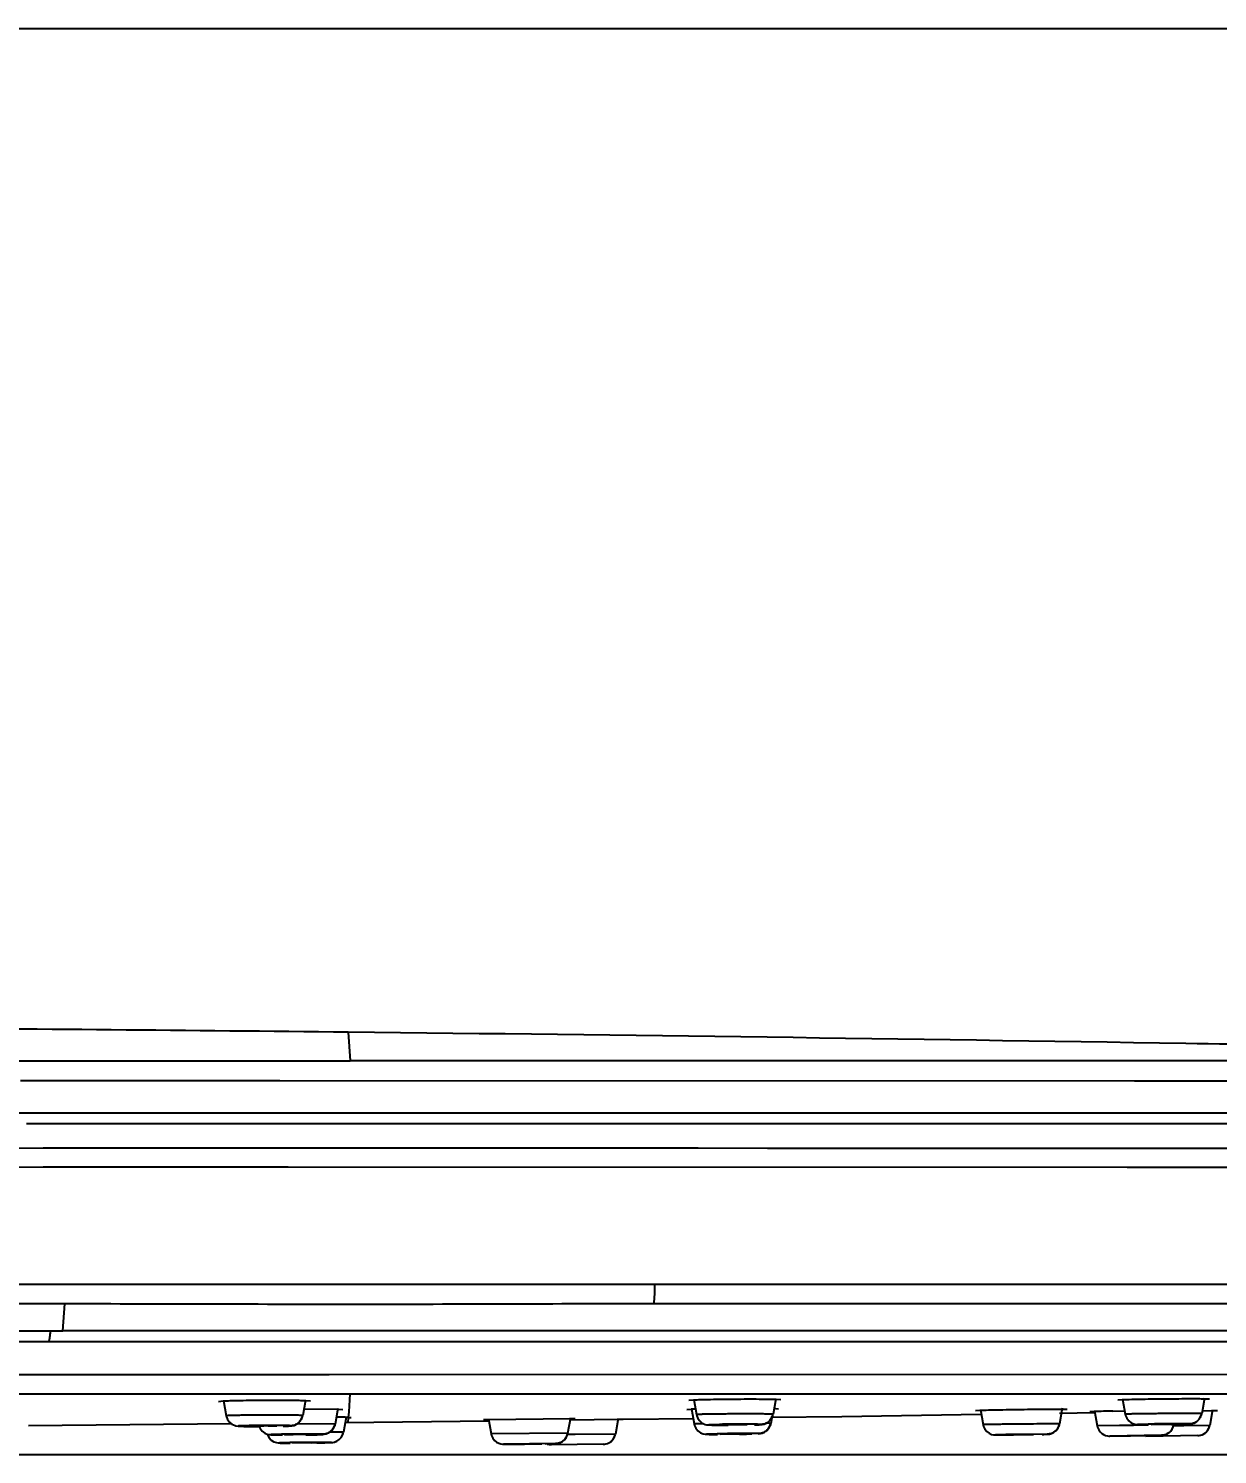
# Model space of a CAD drawing. Header units: inches. Extents: x 440 to 1212, y -520 to 27.
# Drawn here: x 697.1 to 745, y -99.6 to -42.2 of the extents above; entities that cross this region are included whole.
import ezdxf

# ---------------------------------------------------------------- set-up
doc = ezdxf.new("R2010")
doc.units = ezdxf.units.IN
doc.header["$LTSCALE"] = 1.21
doc.header["$MEASUREMENT"] = 0
doc.header["$PDMODE"] = 3
doc.header["$PDSIZE"] = 0.3125
doc.layers.get('0').update_dxf_attribs({"linetype": 'CONTINUOUS'})
doc.layers.get('Defpoints').update_dxf_attribs({"linetype": 'CONTINUOUS'})
doc.layers.add('DIM', color=2, linetype='CONTINUOUS')
doc.styles.get("Standard").update_dxf_attribs({"font": 'txt', "width": 0.8})
doc.dimstyles.new('사본 ISO-25', dxfattribs={"dimtxt": 4, "dimasz": 4, "dimexe": 1.25, "dimexo": 0.625, "dimgap": 1, "dimtad": 1, "dimtoh": 1, "dimdec": 1, "dimdsep": 46, "dimtxsty": 'Standard', "dimcen": 2.5, "dimclrd": 3, "dimclre": 3, "dimclrt": 4, "dimadec": 0, "dimazin": 0, "dimtfac": 1, "dimtdec": 1, "dimtmove": 0, "dimatfit": 3, "dimfxl": 1, "dimtfillclr": 4, "dimarcsym": 0})

# ---------------------------------------------------------------- blocks, each defined once
blk = doc.blocks.new('*D1')
at = {"layer": 'Defpoints', "color": 0, "transparency": 16777216}
for p in [(649.293, -42.179), (649.294, -99.63), (856.093, -99.628)]:
    blk.add_point(p, dxfattribs=at)
at = {"layer": 'DIM', "color": 3, "lineweight": -2, "transparency": 16777216}
for p, q in [((649.918, -42.179), (857.343, -42.177)), ((856.093, -50.177), (856.093, -91.628)), ((649.919, -99.63), (857.343, -99.628))]:
    blk.add_line(p, q, dxfattribs=at)
at = {"layer": 'DIM', "color": 3, "transparency": 16777216}
for points in [[(857.426, -50.177), (854.759, -50.177), (856.093, -42.177)], [(857.426, -91.628), (854.76, -91.628), (856.093, -99.628)]]:
    blk.add_solid(points, dxfattribs=at)
at = {"layer": 'DIM', "color": 4, "transparency": 16777216, "insert": (861.093, -70.903), "char_height": 8, "attachment_point": 5, "rotation": 270.00052}
blk.add_mtext('56.8', dxfattribs=at)

msp = doc.modelspace()

# ---------------------------------------------------------------- linework, layer by layer
at = {"color": 7, "linetype": 'Continuous'}
for p, q in [((709.936, -82.616), (710.015, -83.766)), ((657.967, -83.759), (710.016, -83.766)), ((742.466, -83.772), (710.015, -83.766)), ((742.712, -83.773), (742.466, -83.772)), ((748.703, -83.773), (742.712, -83.773)), ((696.733, -84.56), (700.06, -84.56)), ((700.06, -84.56), (703.474, -84.561)), ((703.474, -84.561), (704.054, -84.561)), ((704.054, -84.561), (705.52, -84.561)), ((705.52, -84.561), (705.868, -84.562)), ((705.868, -84.562), (706.292, -84.562)), ((706.292, -84.562), (706.757, -84.562)), ((706.757, -84.562), (707.175, -84.562)), ((707.175, -84.562), (741.616, -84.571)), ((741.616, -84.571), (742.085, -84.571)), ((742.085, -84.571), (742.956, -84.572)), ((742.956, -84.572), (743.172, -84.572)), ((743.172, -84.572), (743.301, -84.572)), ((743.301, -84.572), (744.743, -84.572)), ((744.743, -84.572), (745.393, -84.572)), ((765.106, -85.882), (517.984, -85.882)), ((700.059, -86.305), (696.974, -86.305)), ((703.585, -86.305), (700.059, -86.305)), ((704.537, -86.305), (703.585, -86.305)), ((706.532, -86.305), (704.537, -86.305)), ((706.956, -86.305), (706.532, -86.305)), ((707.455, -86.305), (706.956, -86.305)), ((709.573, -86.305), (707.455, -86.305)), ((710.052, -86.305), (709.573, -86.305)), ((734.757, -86.305), (710.052, -86.305)), ((735.032, -86.305), (734.757, -86.305)), ((741.374, -86.305), (735.032, -86.305)), ((741.871, -86.305), (741.374, -86.305)), ((742.163, -86.305), (741.871, -86.305)), ((742.293, -86.305), (742.163, -86.305)), ((742.556, -86.305), (742.293, -86.305)), ((742.628, -86.305), (742.556, -86.305)), ((743.019, -86.305), (742.628, -86.305)), ((748.801, -86.305), (743.019, -86.305)), ((697.647, -87.294), (695.361, -87.298)), ((698.2, -87.293), (697.647, -87.294)), ((700.06, -87.29), (698.2, -87.293)), ((702.459, -87.286), (700.06, -87.29)), ((702.853, -87.285), (702.459, -87.286)), ((704.756, -87.284), (702.853, -87.285)), ((704.83, -87.284), (704.756, -87.284)), ((705.058, -87.284), (704.83, -87.284)), ((705.186, -87.284), (705.058, -87.284)), ((706.071, -87.284), (705.186, -87.284)), ((706.409, -87.285), (706.071, -87.284)), ((706.911, -87.285), (706.409, -87.285)), ((707.01, -87.285), (706.911, -87.285)), ((707.85, -87.285), (707.01, -87.285)), ((708.018, -87.286), (707.85, -87.285)), ((708.282, -87.286), (708.018, -87.286)), ((708.357, -87.286), (708.282, -87.286)), ((709.5, -87.287), (708.357, -87.286)), ((709.631, -87.287), (709.5, -87.287)), ((709.73, -87.287), (709.631, -87.287)), ((710.004, -87.287), (709.73, -87.287)), ((710.095, -87.287), (710.004, -87.287)), ((710.989, -87.288), (710.095, -87.287)), ((715.443, -87.29), (710.989, -87.288)), ((716.901, -87.291), (715.443, -87.29)), ((717.576, -87.291), (716.901, -87.291)), ((719.031, -87.292), (717.576, -87.291)), ((719.324, -87.292), (719.031, -87.292)), ((722.082, -87.293), (719.324, -87.292)), ((723.394, -87.294), (722.082, -87.293)), ((723.639, -87.295), (723.394, -87.294)), ((723.732, -87.295), (723.639, -87.295)), ((724.041, -87.295), (723.732, -87.295)), ((726.832, -87.298), (724.041, -87.295)), ((727.231, -87.298), (726.832, -87.298)), ((727.324, -87.298), (727.231, -87.298)), ((729.042, -87.3), (727.324, -87.298)), ((729.765, -87.3), (729.042, -87.3)), ((730.412, -87.301), (729.765, -87.3)), ((735.295, -87.303), (730.412, -87.301)), ((735.464, -87.303), (735.295, -87.303)), ((736.39, -87.303), (735.464, -87.303)), ((736.849, -87.303), (736.39, -87.303)), ((738.472, -87.303), (736.849, -87.303)), ((738.856, -87.303), (738.472, -87.303)), ((739.171, -87.302), (738.856, -87.303)), ((739.879, -87.302), (739.171, -87.302)), ((740.929, -87.302), (739.879, -87.302)), ((741.032, -87.302), (740.929, -87.302)), ((741.382, -87.301), (741.032, -87.302)), ((741.444, -87.301), (741.382, -87.301)), ((741.985, -87.301), (741.444, -87.301)), ((742.559, -87.301), (741.985, -87.301)), ((743.529, -87.3), (742.559, -87.301)), ((744.073, -87.3), (743.529, -87.3)), ((744.177, -87.3), (744.073, -87.3)), ((744.313, -87.3), (744.177, -87.3)), ((744.654, -87.3), (744.313, -87.3)), ((746.329, -87.299), (744.654, -87.3)), ((695.363, -88.049), (697.647, -88.046)), ((697.647, -88.046), (698.316, -88.045)), ((698.316, -88.045), (700.059, -88.041)), ((700.059, -88.041), (702.46, -88.038)), ((702.46, -88.038), (704.758, -88.036)), ((704.758, -88.036), (707.512, -88.037)), ((707.512, -88.037), (741.322, -88.053)), ((741.322, -88.053), (741.464, -88.053)), ((741.464, -88.053), (744.024, -88.051)), ((744.024, -88.051), (744.747, -88.051)), ((744.747, -88.051), (746.344, -88.05)), ((649.293, -92.768), (722.281, -92.768)), ((722.281, -92.766), (739.978, -92.766)), ((739.978, -92.766), (766.444, -92.765)), ((698.516, -93.564), (649.293, -93.563)), ((698.442, -94.65), (698.516, -93.561)), ((740.67, -93.561), (722.238, -93.56)), ((740.88, -93.561), (740.67, -93.561)), ((742.705, -93.561), (740.88, -93.561)), ((782.083, -93.56), (742.705, -93.561)), ((649.293, -94.655), (697.94, -94.655)), ((697.94, -94.654), (698.442, -94.652)), ((746.019, -94.65), (698.442, -94.65)), ((517.979, -95.074), (780.609, -95.074)), ((689.359, -96.406), (704.515, -96.404)), ((704.515, -96.404), (704.717, -96.404)), ((704.717, -96.404), (706.064, -96.404)), ((706.064, -96.404), (707.061, -96.404)), ((707.061, -96.404), (708.412, -96.403)), ((708.412, -96.403), (709.166, -96.403)), ((709.166, -96.403), (754.864, -96.395)), ((649.293, -97.196), (710.007, -97.191)), ((704.715, -97.49), (704.894, -97.472)), ((704.911, -97.456), (705.02, -98.073)), ((708.212, -97.439), (708.102, -98.063)), ((708.23, -97.457), (708.409, -97.474)), ((710.007, -97.191), (709.955, -97.906)), ((710.007, -97.191), (710.261, -97.191)), ((710.261, -97.191), (715.191, -97.19)), ((715.191, -97.19), (715.293, -97.19)), ((715.293, -97.19), (715.395, -97.19)), ((715.395, -97.19), (716.456, -97.189)), ((716.456, -97.189), (716.736, -97.189)), ((716.736, -97.189), (717.736, -97.189)), ((717.736, -97.189), (719.094, -97.189)), ((719.094, -97.189), (719.297, -97.189)), ((719.297, -97.189), (723.67, -97.188)), ((723.667, -97.443), (723.847, -97.427)), ((723.67, -97.188), (727.367, -97.187)), ((723.864, -97.409), (723.972, -98.024)), ((727.165, -97.384), (727.055, -98.01)), ((727.182, -97.405), (727.361, -97.419)), ((727.367, -97.187), (740.962, -97.184)), ((740.941, -97.432), (741.121, -97.419)), ((740.962, -97.184), (741.181, -97.184)), ((741.138, -97.397), (741.246, -98.009)), ((741.181, -97.184), (742.18, -97.184)), ((742.18, -97.184), (743.924, -97.184)), ((743.924, -97.184), (744.649, -97.184)), ((744.439, -97.358), (744.328, -97.987)), ((744.455, -97.384), (744.636, -97.393)), ((744.649, -97.184), (753.817, -97.183)), ((708.073, -98.163), (708.102, -98.063)), ((708.102, -98.063), (708.095, -98.061)), ((708.189, -97.794), (709.534, -97.802)), ((709.517, -97.78), (709.407, -98.406)), ((709.534, -97.802), (709.714, -97.815)), ((709.855, -98.121), (709.747, -98.734)), ((709.937, -98.149), (709.924, -98.34)), ((709.955, -97.906), (709.938, -98.135)), ((709.938, -98.135), (710.003, -98.137)), ((710.003, -98.137), (710.041, -98.139)), ((710.041, -98.139), (710.054, -98.141)), ((715.391, -98.226), (715.572, -98.22)), ((715.572, -98.22), (718.903, -98.181)), ((715.587, -98.191), (715.695, -98.803)), ((718.888, -98.149), (718.777, -98.779)), ((718.872, -98.238), (720.825, -98.214)), ((718.903, -98.181), (719.085, -98.184)), ((720.811, -98.177), (720.7, -98.808)), ((720.825, -98.214), (721.008, -98.212)), ((721.008, -98.212), (723.877, -98.174)), ((723.575, -97.823), (723.755, -97.811)), ((723.772, -97.788), (723.88, -98.401)), ((726.959, -98.132), (729.83, -98.094)), ((727.003, -98.148), (726.962, -98.38)), ((727.025, -98.113), (727.054, -98.01)), ((727.054, -98.01), (727.047, -98.008)), ((727.159, -97.779), (727.27, -97.786)), ((729.83, -98.094), (735.44, -98.009)), ((735.21, -97.855), (735.391, -97.845)), ((735.407, -97.82), (735.514, -98.43)), ((738.59, -97.962), (740.025, -97.94)), ((738.708, -97.769), (738.596, -98.401)), ((738.723, -97.8), (738.904, -97.804)), ((739.816, -97.905), (739.997, -97.899)), ((740.013, -97.87), (740.12, -98.479)), ((740.739, -97.884), (741.218, -97.876)), ((744.297, -98.092), (744.328, -97.987)), ((744.328, -97.987), (744.32, -97.986)), ((744.366, -97.87), (744.78, -97.864)), ((744.766, -97.826), (744.654, -98.46)), ((744.78, -97.864), (744.962, -97.861)), ((697.053, -98.462), (705.218, -98.385)), ((705.404, -98.474), (705.408, -98.475)), ((705.408, -98.475), (705.519, -98.487)), ((705.519, -98.487), (705.655, -98.496)), ((705.942, -98.464), (705.52, -98.482)), ((705.655, -98.496), (705.948, -98.502)), ((706.697, -98.819), (706.736, -98.827)), ((707.246, -98.815), (706.961, -98.822)), ((709.399, -98.404), (707.882, -98.395)), ((709.739, -98.733), (709.196, -98.729)), ((709.374, -98.516), (709.406, -98.406)), ((709.406, -98.406), (709.399, -98.404)), ((709.72, -98.828), (709.747, -98.734)), ((709.747, -98.734), (709.739, -98.733)), ((709.816, -98.341), (715.602, -98.276)), ((718.769, -98.778), (715.695, -98.803)), ((718.769, -98.778), (718.777, -98.779)), ((720.691, -98.807), (719.08, -98.821)), ((720.691, -98.808), (720.7, -98.808)), ((723.989, -98.395), (723.88, -98.401)), ((724.254, -98.389), (723.989, -98.395)), ((724.316, -98.811), (724.318, -98.811)), ((724.318, -98.811), (724.382, -98.815)), ((724.375, -98.429), (724.378, -98.43)), ((724.378, -98.43), (724.472, -98.438)), ((724.382, -98.815), (724.52, -98.819)), ((724.802, -98.798), (724.383, -98.812)), ((724.472, -98.438), (724.609, -98.445)), ((724.894, -98.417), (724.473, -98.434)), ((724.52, -98.819), (724.814, -98.82)), ((724.609, -98.445), (724.903, -98.449)), ((724.92, -98.808), (725.916, -98.797)), ((726.471, -98.791), (725.64, -98.787)), ((725.699, -98.813), (725.98, -98.809)), ((725.98, -98.809), (726.201, -98.804)), ((726.509, -98.792), (726.529, -98.79)), ((726.527, -98.79), (726.538, -98.788)), ((726.529, -98.79), (726.527, -98.79)), ((726.538, -98.788), (726.615, -98.771)), ((726.615, -98.771), (726.711, -98.731)), ((726.711, -98.731), (726.807, -98.662)), ((726.954, -98.379), (726.77, -98.375)), ((726.807, -98.662), (726.888, -98.567)), ((726.935, -98.477), (726.962, -98.38)), ((726.962, -98.38), (726.954, -98.379)), ((738.106, -98.812), (736.437, -98.829)), ((738.188, -98.807), (738.269, -98.786)), ((738.269, -98.786), (738.361, -98.742)), ((738.358, -98.745), (738.441, -98.683)), ((738.361, -98.742), (738.447, -98.678)), ((738.447, -98.678), (738.52, -98.591)), ((738.52, -98.591), (738.572, -98.487)), ((738.57, -98.494), (738.596, -98.401)), ((738.596, -98.401), (738.588, -98.4)), ((741.015, -98.465), (740.12, -98.479)), ((741.58, -98.459), (741.015, -98.465)), ((742.156, -98.453), (741.58, -98.459)), ((741.678, -98.419), (741.68, -98.419)), ((741.68, -98.419), (741.748, -98.423)), ((741.748, -98.423), (741.886, -98.427)), ((742.169, -98.405), (741.749, -98.42)), ((741.886, -98.427), (742.18, -98.429)), ((742.286, -98.416), (743.282, -98.405)), ((743.106, -98.421), (743.39, -98.416)), ((743.607, -98.471), (743.195, -98.476)), ((743.39, -98.416), (743.61, -98.411)), ((744.645, -98.46), (743.607, -98.471)), ((744.645, -98.46), (744.654, -98.46)), ((706.736, -98.827), (706.737, -98.827)), ((706.737, -98.827), (706.824, -98.834)), ((706.818, -98.836), (706.875, -98.839)), ((706.824, -98.834), (706.962, -98.841)), ((706.961, -98.822), (706.826, -98.83)), ((706.962, -98.841), (707.255, -98.844)), ((707.042, -99.152), (707.115, -99.164)), ((707.113, -99.164), (707.115, -99.164)), ((707.115, -99.164), (707.166, -99.166)), ((707.154, -98.844), (707.289, -98.845)), ((707.586, -99.152), (707.166, -99.164)), ((707.166, -99.166), (707.304, -99.169)), ((707.304, -99.169), (707.598, -99.17)), ((707.705, -99.16), (708.18, -99.151)), ((708.18, -99.151), (708.615, -99.149)), ((709.254, -99.145), (708.366, -99.143)), ((708.443, -99.164), (709.254, -99.147)), ((708.615, -99.149), (708.701, -99.151)), ((708.674, -99.161), (708.988, -99.156)), ((708.988, -99.156), (709.138, -99.153)), ((709.3, -99.145), (709.31, -99.144)), ((709.303, -99.145), (709.3, -99.145)), ((709.384, -99.13), (709.48, -99.093)), ((709.48, -99.093), (709.577, -99.029)), ((709.577, -99.029), (709.66, -98.939)), ((709.66, -98.939), (709.721, -98.826)), ((716.173, -99.215), (716.198, -99.216)), ((718.286, -99.19), (716.198, -99.214)), ((716.198, -99.215), (717.035, -99.211)), ((716.735, -99.209), (717.731, -99.197)), ((717.87, -99.2), (718.286, -99.191)), ((717.947, -99.218), (718.115, -99.246)), ((720.209, -99.22), (718.115, -99.245)), ((719.08, -98.821), (718.759, -98.824)), ((735.976, -98.842), (735.977, -98.842)), ((735.977, -98.842), (736.018, -98.843)), ((736.437, -98.829), (736.018, -98.841)), ((736.018, -98.843), (736.157, -98.844)), ((736.209, -98.844), (736.381, -98.844)), ((736.381, -98.844), (736.746, -98.84)), ((736.554, -98.835), (737.549, -98.821)), ((740.606, -98.891), (740.625, -98.891)), ((740.625, -98.891), (741.461, -98.882)), ((742.713, -98.858), (740.626, -98.89)), ((741.159, -98.882), (742.155, -98.867)), ((744.165, -98.872), (742.071, -98.906)), ((742.295, -98.868), (742.712, -98.858))]:
    msp.add_line(p, q, dxfattribs=at)
for points in [[(705.02, -98.073), (705.03, -98.116), (705.074, -98.226), (705.147, -98.327), (705.25, -98.411), (705.379, -98.468), (705.404, -98.474)], [(707.878, -98.398), (707.996, -98.293), (708.073, -98.163)], [(723.973, -98.024), (723.982, -98.067), (724.026, -98.177), (724.1, -98.278), (724.202, -98.362), (724.325, -98.417), (724.375, -98.429)], [(726.819, -98.352), (726.943, -98.247), (727.025, -98.113)], [(741.246, -98.009), (741.257, -98.057), (741.304, -98.171), (741.386, -98.277), (741.49, -98.356), (741.596, -98.402), (741.679, -98.419)], [(744.128, -98.306), (744.226, -98.212), (744.297, -98.092)], [(705.408, -98.475), (705.423, -98.478), (705.495, -98.488), (705.557, -98.492), (705.634, -98.496), (705.733, -98.499), (705.854, -98.501)], [(705.854, -98.501), (705.999, -98.503), (706.168, -98.504), (706.361, -98.504)], [(706.35, -98.504), (706.387, -98.588), (706.469, -98.692), (706.578, -98.773), (706.697, -98.819)], [(706.681, -98.813), (706.687, -98.836), (706.748, -98.954), (706.837, -99.05), (706.94, -99.116), (707.042, -99.152)], [(707.319, -98.493), (707.441, -98.489), (707.534, -98.485), (707.604, -98.481), (707.665, -98.475), (707.753, -98.456), (707.878, -98.398)], [(708.679, -98.832), (708.779, -98.829), (708.855, -98.826), (708.913, -98.822), (708.964, -98.818), (709.045, -98.802), (709.169, -98.749)], [(709.169, -98.749), (709.29, -98.648), (709.374, -98.516)], [(715.695, -98.803), (715.711, -98.867), (715.762, -98.977), (715.832, -99.067), (715.913, -99.133), (716.001, -99.179), (716.087, -99.205), (716.153, -99.214), (716.173, -99.215)], [(718.307, -99.191), (718.334, -99.189), (718.402, -99.177), (718.488, -99.148), (718.571, -99.101), (718.647, -99.037), (718.711, -98.953), (718.758, -98.853), (718.777, -98.779)], [(720.214, -99.22), (720.377, -99.19), (720.514, -99.115), (720.616, -99.009), (720.679, -98.886), (720.7, -98.807)], [(723.88, -98.401), (723.894, -98.459), (723.945, -98.574), (724.029, -98.678), (724.133, -98.753)], [(724.133, -98.753), (724.238, -98.796), (724.318, -98.811)], [(724.316, -98.811), (724.333, -98.813), (724.379, -98.816), (724.427, -98.817), (724.486, -98.819), (724.562, -98.819), (724.654, -98.82)], [(724.378, -98.43), (724.397, -98.433), (724.458, -98.439), (724.514, -98.442), (724.584, -98.445), (724.674, -98.447), (724.784, -98.448)], [(724.784, -98.448), (724.915, -98.449), (725.067, -98.45), (725.242, -98.45)], [(726.309, -98.437), (726.416, -98.434), (726.497, -98.43), (726.559, -98.427), (726.612, -98.422), (726.694, -98.406), (726.819, -98.352)], [(726.776, -98.688), (726.868, -98.595), (726.935, -98.477)], [(726.888, -98.567), (726.944, -98.452), (726.962, -98.38)], [(735.514, -98.43), (735.533, -98.502), (735.588, -98.616), (735.666, -98.709), (735.759, -98.777), (735.855, -98.819), (735.94, -98.838), (735.977, -98.842)], [(737.902, -98.821), (737.962, -98.82), (738.055, -98.817)], [(738.055, -98.817), (738.088, -98.816), (738.114, -98.814), (738.14, -98.813), (738.189, -98.806)], [(738.441, -98.683), (738.514, -98.6), (738.57, -98.494)], [(740.12, -98.479), (740.133, -98.534), (740.175, -98.633), (740.232, -98.716), (740.3, -98.782), (740.374, -98.831), (740.452, -98.865), (740.526, -98.884), (740.583, -98.89), (740.606, -98.891)], [(741.678, -98.419), (741.694, -98.421), (741.744, -98.424), (741.793, -98.426), (741.855, -98.427), (741.933, -98.428), (742.029, -98.429)], [(742.727, -98.858), (742.734, -98.858), (742.771, -98.854), (742.847, -98.839), (742.93, -98.807), (743.009, -98.759), (743.079, -98.695), (743.139, -98.614), (743.183, -98.519), (743.202, -98.446)], [(743.61, -98.411), (743.698, -98.408), (743.769, -98.406), (743.822, -98.403), (743.864, -98.4), (743.919, -98.393), (744.018, -98.366), (744.128, -98.306)], [(744.17, -98.872), (744.333, -98.842), (744.469, -98.767), (744.57, -98.66), (744.633, -98.538), (744.654, -98.46)], [(706.737, -98.827), (706.76, -98.831), (706.818, -98.836)], [(706.875, -98.839), (706.947, -98.841), (707.04, -98.842), (707.154, -98.844)], [(707.113, -99.164), (707.126, -99.165), (707.163, -99.167), (707.201, -99.168), (707.249, -99.169), (707.309, -99.17), (707.381, -99.17), (707.567, -99.17)], [(708.226, -98.84), (708.401, -98.837), (708.553, -98.835), (708.679, -98.832)], [(709.138, -99.153), (709.194, -99.151), (709.237, -99.149), (709.271, -99.147), (709.31, -99.144), (709.387, -99.129), (709.482, -99.092)], [(709.575, -99.031), (709.658, -98.942), (709.72, -98.828)], [(735.976, -98.842), (735.988, -98.842), (736.018, -98.843), (736.051, -98.844), (736.093, -98.844), (736.209, -98.844)]]:
    msp.add_lwpolyline(points, dxfattribs=at)
for centre, radius, start, end in [((649.368, -5784.399), 5702.104, 89.391393, 89.775119), ((649.285, -5793.244), 5710.949, 89.052869, 89.391497), ((709.412, -154.739), 56.607, 89.79526, 89.93997), ((709.511, -128.865), 30.733, 89.32657, 89.80639), ((709.722, -109.707), 11.574, 88.92667, 89.25517), ((724.389, -114.941), 17.142, 91.57425, 92.11719), ((726.915, -107.956), 10.18, 88.89034, 89.0187), ((726.968, -105.229), 7.453, 88.53025, 88.89589), ((742.664, -212.509), 114.641, 90.96216, 91.3332), ((709.246, -98.646), 0.5, 297.64661, 350.02575), ((720.2, -98.722), 0.499, 299.19655, 350.0957), ((726.183, -173.358), 74.573, 90.41774, 91.06103), ((742.7, -98.358), 0.501, 323.88054, 350.01777), ((744.157, -98.379), 0.493, 270.94088, 299.33026), ((744.154, -98.374), 0.499, 299.33459, 350.09402), ((708.857, -176.966), 77.824, 90.64443, 90.93602), ((709.091, -197.304), 98.163, 90.42347, 90.6477), ((709.25, -98.653), 0.492, 270.55655, 297.67212), ((720.203, -98.727), 0.493, 270.70621, 299.193), ((736.151, -65.942), 32.902, 270.00926, 270.52203)]:
    msp.add_arc(centre, radius, start, end, dxfattribs=at)
for points, knots in [([(779.03, -83.775), (775.741, -83.689), (770.801, -83.586), (763.841, -83.442), (755.349, -83.276), (748.507, -83.154), (743.686, -83.074)], [0, 0, 0, 0, 0.279207, 0.419246, 0.590812, 1, 1, 1, 1]), ([(722.281, -92.768), (722.282, -92.909), (722.275, -93.173), (722.254, -93.437), (722.238, -93.56)], [0, 0, 0, 0, 0.530526, 1, 1, 1, 1]), ([(722.238, -93.56), (720.268, -93.56), (716.32, -93.574), (710.392, -93.589), (704.455, -93.577), (700.496, -93.566), (698.516, -93.563)], [0, 0, 0, 0, 0.24914, 0.49934, 0.749644, 1, 1, 1, 1]), ([(697.866, -95.074), (697.871, -95.074), (697.88, -95.063), (697.888, -95.04), (697.899, -95.004), (697.912, -94.931), (697.928, -94.813), (697.936, -94.711), (697.94, -94.654)], [0, 0, 0, 0, 0.029936, 0.087082, 0.173916, 0.289339, 0.598797, 1, 1, 1, 1]), ([(704.894, -97.472), (704.989, -97.467), (705.216, -97.459), (705.772, -97.446), (706.562, -97.439), (707.351, -97.439), (707.907, -97.447), (708.134, -97.453), (708.23, -97.457)], [0, 0, 0, 0, 0.085828, 0.204296, 0.499979, 0.795681, 0.914163, 1, 1, 1, 1]), ([(723.847, -97.427), (723.942, -97.423), (724.169, -97.416), (724.725, -97.404), (725.514, -97.395), (726.303, -97.393), (726.859, -97.398), (727.086, -97.402), (727.182, -97.405)], [0, 0, 0, 0, 0.085861, 0.204331, 0.499951, 0.795607, 0.914109, 1, 1, 1, 1]), ([(741.121, -97.419), (741.217, -97.415), (741.444, -97.409), (741.999, -97.396), (742.788, -97.386), (743.576, -97.38), (744.132, -97.38), (744.359, -97.382), (744.455, -97.384)], [0, 0, 0, 0, 0.085883, 0.204339, 0.499866, 0.795477, 0.91402, 1, 1, 1, 1]), ([(708.095, -98.061), (708.087, -98.06), (708.068, -98.058), (708.012, -98.055), (707.91, -98.052), (707.753, -98.049), (707.553, -98.047), (707.317, -98.045), (707.054, -98.044), (706.772, -98.044), (706.484, -98.044), (706.199, -98.046), (705.927, -98.048), (705.712, -98.051), (705.553, -98.053), (705.447, -98.055), (705.351, -98.057), (705.267, -98.059), (705.194, -98.061), (705.134, -98.063), (705.092, -98.065), (705.064, -98.067), (705.049, -98.068), (705.037, -98.069), (705.028, -98.07), (705.024, -98.071), (705.02, -98.072), (705.02, -98.073)], [0, 0, 0, 0, 0.007155, 0.018831, 0.054905, 0.106567, 0.172166, 0.249852, 0.336656, 0.429201, 0.524066, 0.617845, 0.7074, 0.789744, 0.827321, 0.862004, 0.893341, 0.920962, 0.944654, 0.964255, 0.979675, 0.98579, 0.990826, 0.994769, 0.997608, 0.999337, 1, 1, 1, 1]), ([(708.095, -98.061), (708.085, -98.116), (708.045, -98.226), (707.932, -98.364), (707.779, -98.452), (707.664, -98.473), (707.608, -98.473)], [0, 0, 0, 0, 0.242757, 0.500703, 0.758225, 1, 1, 1, 1]), ([(727.047, -98.008), (727.028, -98.006), (726.971, -98.004), (726.862, -98.001), (726.705, -97.999), (726.505, -97.997), (726.269, -97.996), (726.005, -97.996), (725.724, -97.997), (725.436, -97.998), (725.151, -97.999), (724.879, -98.002), (724.664, -98.004), (724.506, -98.006), (724.4, -98.008), (724.304, -98.01), (724.219, -98.012), (724.146, -98.014), (724.086, -98.016), (724.044, -98.018), (724.017, -98.019), (724.001, -98.02), (723.989, -98.021), (723.98, -98.022), (723.976, -98.023), (723.973, -98.023), (723.973, -98.024)], [0, 0, 0, 0, 0.018888, 0.055008, 0.1067, 0.172311, 0.249994, 0.336785, 0.429309, 0.52415, 0.617903, 0.707433, 0.789757, 0.827326, 0.862004, 0.893341, 0.920963, 0.944658, 0.964264, 0.979688, 0.985807, 0.990845, 0.994791, 0.997631, 0.999358, 1, 1, 1, 1]), ([(727.047, -98.008), (727.037, -98.063), (726.998, -98.173), (726.885, -98.31), (726.732, -98.399), (726.617, -98.42), (726.561, -98.421)], [0, 0, 0, 0, 0.242812, 0.500736, 0.758217, 1, 1, 1, 1]), ([(735.391, -97.845), (735.618, -97.838), (736.173, -97.828), (737.056, -97.813), (737.94, -97.803), (738.496, -97.799), (738.723, -97.8)], [0, 0, 0, 0, 0.204406, 0.499843, 0.795374, 1, 1, 1, 1]), ([(744.32, -97.986), (744.301, -97.984), (744.245, -97.983), (744.136, -97.981), (743.978, -97.98), (743.689, -97.98), (743.358, -97.98), (742.997, -97.982), (742.708, -97.984), (742.422, -97.987), (742.149, -97.99), (741.935, -97.992), (741.777, -97.995), (741.672, -97.996), (741.577, -97.998), (741.492, -98), (741.42, -98.001), (741.359, -98.003), (741.317, -98.004), (741.29, -98.006), (741.274, -98.006), (741.263, -98.007), (741.253, -98.008), (741.249, -98.009), (741.246, -98.009), (741.246, -98.009)], [0, 0, 0, 0, 0.018644, 0.054553, 0.106492, 0.172501, 0.337019, 0.429577, 0.524615, 0.618713, 0.7085, 0.790706, 0.828052, 0.862425, 0.893492, 0.921003, 0.944722, 0.96442, 0.979887, 0.986, 0.991019, 0.994934, 0.997736, 0.999419, 1, 1, 1, 1]), ([(744.32, -97.986), (744.31, -98.04), (744.271, -98.151), (744.159, -98.287), (744.007, -98.377), (743.892, -98.397), (743.837, -98.398)], [0, 0, 0, 0, 0.242892, 0.500772, 0.758189, 1, 1, 1, 1]), ([(705.52, -98.482), (705.519, -98.482), (705.517, -98.483), (705.515, -98.483), (705.514, -98.484), (705.514, -98.485), (705.514, -98.485)], [0, 0, 0, 0, 0.45282, 0.690078, 0.843046, 1, 1, 1, 1]), ([(705.514, -98.485), (705.514, -98.485), (705.516, -98.486), (705.517, -98.487), (705.519, -98.487)], [0, 0, 0, 0, 0.160651, 1, 1, 1, 1]), ([(707.608, -98.473), (707.6, -98.472), (707.579, -98.47), (707.539, -98.467), (707.482, -98.465), (707.376, -98.461), (707.21, -98.458), (706.981, -98.456), (706.723, -98.456), (706.373, -98.457), (706.112, -98.46), (705.942, -98.464)], [0, 0, 0, 0, 0.014648, 0.038689, 0.072442, 0.116097, 0.229769, 0.370763, 0.529209, 0.694524, 1, 1, 1, 1]), ([(706.061, -98.483), (706.061, -98.482), (706.066, -98.481), (706.071, -98.48), (706.083, -98.479), (706.099, -98.478), (706.119, -98.477), (706.153, -98.476), (706.205, -98.474), (706.276, -98.472), (706.357, -98.471), (706.447, -98.47), (706.571, -98.469), (706.693, -98.469), (706.81, -98.47), (706.886, -98.47), (706.951, -98.472), (707.001, -98.473), (707.035, -98.475), (707.052, -98.476), (707.058, -98.477)], [0, 0, 0, 0, 0.00255, 0.009507, 0.020877, 0.036568, 0.056476, 0.080481, 0.139796, 0.212152, 0.295064, 0.385507, 0.480111, 0.668186, 0.754757, 0.832052, 0.897402, 0.948246, 0.982842, 1, 1, 1, 1]), ([(706.063, -98.483), (706.063, -98.483), (706.062, -98.483), (706.061, -98.483), (706.061, -98.483)], [0, 0, 0, 0, 0.682579, 1, 1, 1, 1]), ([(707.058, -98.477), (707.058, -98.477), (707.059, -98.478), (707.059, -98.478), (707.059, -98.478)], [0, 0, 0, 0, 0.682967, 1, 1, 1, 1]), ([(708.913, -98.817), (708.905, -98.815), (708.884, -98.814), (708.819, -98.811), (708.699, -98.809), (708.515, -98.807), (708.285, -98.806), (708.027, -98.806), (707.677, -98.809), (707.416, -98.812), (707.246, -98.815)], [0, 0, 0, 0, 0.014724, 0.038854, 0.116426, 0.230215, 0.371261, 0.529688, 0.69491, 1, 1, 1, 1]), ([(707.365, -98.829), (707.365, -98.829), (707.366, -98.828), (707.369, -98.828), (707.376, -98.827), (707.387, -98.826), (707.403, -98.825), (707.422, -98.825), (707.446, -98.824), (707.474, -98.823), (707.517, -98.822), (707.579, -98.82), (707.661, -98.819), (707.749, -98.818), (707.873, -98.817), (708.021, -98.816), (708.16, -98.817), (708.253, -98.818), (708.304, -98.818), (708.338, -98.82), (708.356, -98.82), (708.361, -98.822)], [0, 0, 0, 0, 0.00071, 0.002489, 0.009395, 0.020714, 0.036347, 0.056189, 0.080121, 0.107914, 0.139266, 0.211432, 0.294147, 0.384403, 0.478849, 0.666763, 0.830774, 0.896327, 0.947465, 0.982431, 1, 1, 1, 1]), ([(707.607, -98.478), (707.609, -98.478), (707.617, -98.476), (707.61, -98.474), (707.608, -98.473)], [0, 0, 0, 0, 0.555585, 1, 1, 1, 1]), ([(708.912, -98.82), (708.914, -98.82), (708.922, -98.819), (708.915, -98.817), (708.913, -98.817)], [0, 0, 0, 0, 0.545482, 1, 1, 1, 1]), ([(709.399, -98.404), (709.389, -98.459), (709.35, -98.57), (709.237, -98.707), (709.084, -98.796), (708.969, -98.816), (708.913, -98.817)], [0, 0, 0, 0, 0.24282, 0.500742, 0.758217, 1, 1, 1, 1]), ([(718.769, -98.778), (718.759, -98.833), (718.721, -98.943), (718.609, -99.08), (718.456, -99.169), (718.341, -99.19), (718.286, -99.19)], [0, 0, 0, 0, 0.242942, 0.500809, 0.75819, 1, 1, 1, 1]), ([(724.383, -98.812), (724.382, -98.812), (724.38, -98.812), (724.378, -98.813), (724.377, -98.813), (724.376, -98.813), (724.377, -98.814), (724.377, -98.814)], [0, 0, 0, 0, 0.473346, 0.713149, 0.855158, 0.913892, 1, 1, 1, 1]), ([(724.377, -98.814), (724.377, -98.814), (724.379, -98.814), (724.38, -98.814), (724.382, -98.815)], [0, 0, 0, 0, 0.155749, 1, 1, 1, 1]), ([(724.473, -98.434), (724.472, -98.434), (724.47, -98.434), (724.469, -98.435), (724.467, -98.435), (724.467, -98.436), (724.467, -98.437)], [0, 0, 0, 0, 0.467828, 0.709644, 0.860538, 1, 1, 1, 1]), ([(724.467, -98.437), (724.468, -98.437), (724.469, -98.437), (724.471, -98.438), (724.472, -98.438)], [0, 0, 0, 0, 0.158124, 1, 1, 1, 1]), ([(726.561, -98.42), (726.553, -98.419), (726.532, -98.418), (726.467, -98.414), (726.347, -98.411), (726.163, -98.409), (725.933, -98.408), (725.675, -98.409), (725.325, -98.411), (725.064, -98.414), (724.894, -98.417)], [0, 0, 0, 0, 0.0147, 0.038803, 0.116326, 0.230081, 0.371111, 0.529544, 0.694795, 1, 1, 1, 1]), ([(724.922, -98.808), (724.922, -98.808), (724.921, -98.808), (724.92, -98.808), (724.92, -98.808)], [0, 0, 0, 0, 0.726428, 1, 1, 1, 1]), ([(725.013, -98.433), (725.013, -98.432), (725.018, -98.432), (725.023, -98.43), (725.035, -98.43), (725.05, -98.429), (725.07, -98.428), (725.094, -98.427), (725.122, -98.426), (725.165, -98.425), (725.227, -98.424), (725.309, -98.422), (725.398, -98.421), (725.521, -98.42), (725.67, -98.419), (725.808, -98.42), (725.902, -98.421), (725.952, -98.422), (725.986, -98.424), (726.004, -98.424), (726.009, -98.425)], [0, 0, 0, 0, 0.002479, 0.009398, 0.020731, 0.036381, 0.056241, 0.080195, 0.108011, 0.139388, 0.211609, 0.294381, 0.384691, 0.479183, 0.667148, 0.831125, 0.896624, 0.947683, 0.982546, 1, 1, 1, 1]), ([(725.015, -98.433), (725.015, -98.433), (725.014, -98.433), (725.013, -98.433), (725.013, -98.433)], [0, 0, 0, 0, 0.701716, 1, 1, 1, 1]), ([(725.916, -98.797), (725.917, -98.797), (725.917, -98.797), (725.918, -98.798), (725.918, -98.798)], [0, 0, 0, 0, 0.727646, 1, 1, 1, 1]), ([(726.009, -98.425), (726.01, -98.425), (726.01, -98.426), (726.011, -98.426), (726.011, -98.426)], [0, 0, 0, 0, 0.702523, 1, 1, 1, 1]), ([(726.47, -98.794), (726.472, -98.793), (726.48, -98.792), (726.472, -98.791), (726.471, -98.791)], [0, 0, 0, 0, 0.535515, 1, 1, 1, 1]), ([(726.954, -98.379), (726.945, -98.433), (726.905, -98.544), (726.793, -98.68), (726.641, -98.769), (726.526, -98.79), (726.471, -98.791)], [0, 0, 0, 0, 0.242888, 0.500773, 0.758194, 1, 1, 1, 1]), ([(726.56, -98.424), (726.562, -98.424), (726.57, -98.423), (726.563, -98.421), (726.561, -98.42)], [0, 0, 0, 0, 0.548694, 1, 1, 1, 1]), ([(738.588, -98.4), (738.569, -98.399), (738.513, -98.399), (738.403, -98.399), (738.246, -98.399), (737.956, -98.4), (737.625, -98.402), (737.264, -98.405), (736.976, -98.407), (736.69, -98.41), (736.418, -98.413), (736.203, -98.416), (736.046, -98.418), (735.94, -98.42), (735.845, -98.421), (735.761, -98.423), (735.688, -98.424), (735.635, -98.425), (735.599, -98.426), (735.577, -98.427), (735.558, -98.427), (735.543, -98.428), (735.531, -98.428), (735.522, -98.428), (735.518, -98.43), (735.514, -98.429), (735.514, -98.43)], [0, 0, 0, 0, 0.01876, 0.054762, 0.106765, 0.17281, 0.337315, 0.429834, 0.524819, 0.618859, 0.708588, 0.790744, 0.828069, 0.862425, 0.893481, 0.920984, 0.944701, 0.964401, 0.972674, 0.979875, 0.985993, 0.991018, 0.99494, 0.997748, 0.999435, 1, 1, 1, 1]), ([(738.588, -98.4), (738.579, -98.455), (738.54, -98.565), (738.428, -98.702), (738.276, -98.791), (738.161, -98.812), (738.106, -98.813)], [0, 0, 0, 0, 0.242956, 0.500801, 0.758166, 1, 1, 1, 1]), ([(738.106, -98.814), (738.108, -98.814), (738.116, -98.813), (738.108, -98.813), (738.106, -98.812)], [0, 0, 0, 0, 0.522578, 1, 1, 1, 1]), ([(741.749, -98.42), (741.748, -98.42), (741.746, -98.42), (741.744, -98.421), (741.743, -98.421), (741.742, -98.422), (741.743, -98.422), (741.743, -98.422)], [0, 0, 0, 0, 0.470328, 0.709348, 0.852092, 0.913697, 1, 1, 1, 1]), ([(741.743, -98.422), (741.743, -98.422), (741.745, -98.422), (741.746, -98.423), (741.748, -98.423)], [0, 0, 0, 0, 0.155996, 1, 1, 1, 1]), ([(743.837, -98.398), (743.815, -98.396), (743.75, -98.394), (743.622, -98.392), (743.437, -98.392), (743.207, -98.392), (742.949, -98.394), (742.599, -98.398), (742.338, -98.402), (742.169, -98.405)], [0, 0, 0, 0, 0.038969, 0.116655, 0.230518, 0.371594, 0.530004, 0.695163, 1, 1, 1, 1]), ([(742.288, -98.416), (742.288, -98.416), (742.287, -98.416), (742.286, -98.416), (742.286, -98.416)], [0, 0, 0, 0, 0.722867, 1, 1, 1, 1]), ([(743.105, -98.654), (743.059, -98.717), (742.939, -98.819), (742.786, -98.856), (742.713, -98.858)], [0, 0, 0, 0, 0.513959, 1, 1, 1, 1]), ([(743.282, -98.405), (743.282, -98.405), (743.283, -98.405), (743.284, -98.405), (743.284, -98.405)], [0, 0, 0, 0, 0.724554, 1, 1, 1, 1]), ([(743.836, -98.401), (743.838, -98.401), (743.846, -98.4), (743.838, -98.398), (743.837, -98.398)], [0, 0, 0, 0, 0.53785, 1, 1, 1, 1]), ([(706.82, -98.832), (706.82, -98.832), (706.819, -98.832), (706.819, -98.833), (706.82, -98.833)], [0, 0, 0, 0, 0.571077, 1, 1, 1, 1]), ([(706.826, -98.83), (706.825, -98.831), (706.823, -98.831), (706.821, -98.831), (706.82, -98.832)], [0, 0, 0, 0, 0.332632, 1, 1, 1, 1]), ([(706.82, -98.833), (706.82, -98.833), (706.821, -98.834), (706.823, -98.834), (706.824, -98.834)], [0, 0, 0, 0, 0.157368, 1, 1, 1, 1]), ([(707.166, -99.164), (707.165, -99.164), (707.164, -99.164), (707.162, -99.165), (707.161, -99.165), (707.16, -99.165), (707.161, -99.165), (707.161, -99.165)], [0, 0, 0, 0, 0.481324, 0.723205, 0.863275, 0.913942, 1, 1, 1, 1]), ([(707.161, -99.165), (707.161, -99.165), (707.163, -99.166), (707.164, -99.166), (707.166, -99.166)], [0, 0, 0, 0, 0.155284, 1, 1, 1, 1]), ([(707.367, -98.83), (707.367, -98.83), (707.366, -98.83), (707.365, -98.829), (707.365, -98.829)], [0, 0, 0, 0, 0.708615, 1, 1, 1, 1]), ([(707.707, -99.161), (707.707, -99.161), (707.706, -99.161), (707.705, -99.16), (707.705, -99.16)], [0, 0, 0, 0, 0.734479, 1, 1, 1, 1]), ([(708.361, -98.822), (708.362, -98.822), (708.362, -98.822), (708.363, -98.822), (708.363, -98.822)], [0, 0, 0, 0, 0.709366, 1, 1, 1, 1]), ([(708.701, -99.151), (708.701, -99.151), (708.702, -99.151), (708.703, -99.151), (708.703, -99.151)], [0, 0, 0, 0, 0.73556, 1, 1, 1, 1]), ([(709.254, -99.147), (709.256, -99.147), (709.264, -99.146), (709.256, -99.145), (709.254, -99.145)], [0, 0, 0, 0, 0.529135, 1, 1, 1, 1]), ([(716.198, -99.214), (716.196, -99.214), (716.188, -99.215), (716.196, -99.215), (716.198, -99.215)], [0, 0, 0, 0, 0.514149, 1, 1, 1, 1]), ([(716.738, -99.209), (716.737, -99.209), (716.737, -99.209), (716.735, -99.209), (716.735, -99.209)], [0, 0, 0, 0, 0.74624, 1, 1, 1, 1]), ([(717.731, -99.197), (717.731, -99.197), (717.732, -99.197), (717.733, -99.197), (717.733, -99.197)], [0, 0, 0, 0, 0.7475, 1, 1, 1, 1]), ([(718.286, -99.191), (718.288, -99.191), (718.296, -99.191), (718.288, -99.19), (718.286, -99.19)], [0, 0, 0, 0, 0.514142, 1, 1, 1, 1]), ([(736.018, -98.841), (736.017, -98.841), (736.016, -98.841), (736.014, -98.841), (736.013, -98.841), (736.012, -98.842), (736.013, -98.842), (736.013, -98.842)], [0, 0, 0, 0, 0.488472, 0.732154, 0.870378, 0.913001, 1, 1, 1, 1]), ([(736.013, -98.842), (736.013, -98.842), (736.015, -98.842), (736.017, -98.843), (736.018, -98.843)], [0, 0, 0, 0, 0.15519, 1, 1, 1, 1]), ([(736.556, -98.835), (736.556, -98.835), (736.555, -98.835), (736.554, -98.835), (736.554, -98.835)], [0, 0, 0, 0, 0.740922, 1, 1, 1, 1]), ([(737.549, -98.821), (737.55, -98.821), (737.551, -98.821), (737.552, -98.821), (737.552, -98.821)], [0, 0, 0, 0, 0.742458, 1, 1, 1, 1]), ([(740.626, -98.89), (740.623, -98.89), (740.615, -98.891), (740.623, -98.891), (740.625, -98.891)], [0, 0, 0, 0, 0.526057, 1, 1, 1, 1]), ([(741.159, -98.882), (741.159, -98.883), (741.161, -98.882), (741.161, -98.883), (741.162, -98.883)], [0, 0, 0, 0, 0.251891, 1, 1, 1, 1]), ([(742.157, -98.867), (742.157, -98.866), (742.156, -98.867), (742.155, -98.867), (742.155, -98.867)], [0, 0, 0, 0, 0.250351, 1, 1, 1, 1]), ([(742.712, -98.858), (742.714, -98.858), (742.723, -98.858), (742.715, -98.858), (742.713, -98.858)], [0, 0, 0, 0, 0.526052, 1, 1, 1, 1])]:
    msp.add_open_spline(points, degree=3, knots=knots, dxfattribs=at)

# ---------------------------------------------------------------- dimensions: what is measured, and where the dimension line sits
at = {"layer": 'DIM'}
dim = msp.add_aligned_dim(p1=(649.293, -42.179), p2=(649.294, -99.63), distance=206.799, text='56.8', dimstyle='사본 ISO-25', override={"dimtxt": 8, "dimasz": 8}, dxfattribs=at)
dim.commit()
dim.dimension.update_dxf_attribs({"geometry": '*D1', "text_midpoint": (861.093, -70.903)})

doc.saveas('drawing.dxf')
